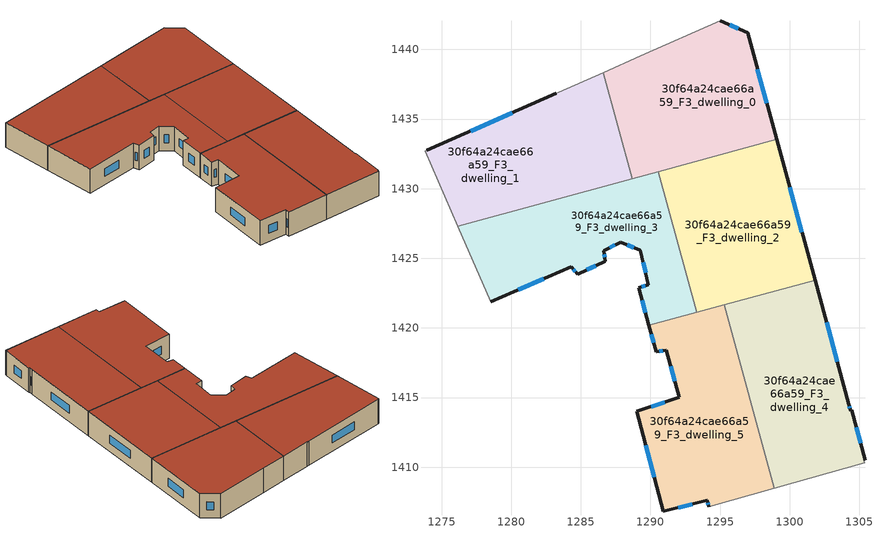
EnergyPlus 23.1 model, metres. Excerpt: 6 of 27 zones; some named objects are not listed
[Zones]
30f64a24cae66a59_F3_dwelling_0
 floor to 30f64a24cae66a59_F2_dwelling_3 (EU_floor_Construction): 1296.97,1441.19 1299.06,1433.55 1290.86,1431.31 1289.83,1439.75 1295.02,1442.07 z9
 floor to 30f64a24cae66a59_F2_dwelling_5 (EU_floor_Construction): 1289.83,1439.75 1290.86,1431.31 1288.69,1430.72 1286.61,1438.33 1289.32,1439.53 z9
 wall outside (EU_wall_Construction): 1299.06,1433.55 1296.97,1441.19 1295.02,1442.07 z9:12
 wall to 30f64a24cae66a59_F3_dwelling_1 (EU_wall_Construction): 1286.61,1438.33 1288.69,1430.72 z9:12
 wall adiabatic (EU_wall_Construction): 1295.02,1442.07 1289.32,1439.53 1286.61,1438.33 z9:12
 wall to 30f64a24cae66a59_F3_dwelling_2 (EU_wall_Construction): 1290.56,1431.23 1299.06,1433.55 z9:12
 wall to 30f64a24cae66a59_F3_dwelling_3 (EU_wall_Construction): 1288.69,1430.72 1290.56,1431.23 z9:12
 window (EU_Window_Construction): 1298.35,1436.15 1297.68,1438.59 / 1296.31,1441.49 1295.68,1441.77 z10.02:10.98
 roof outside (EU_roof_Construction): 1299.06,1433.55 1296.97,1441.19 1295.02,1442.07 1289.32,1439.53 1286.61,1438.33 1288.69,1430.72 z12
30f64a24cae66a59_F3_dwelling_1
 floor to 30f64a24cae66a59_F2_dwelling_6 (EU_floor_Construction): 1281.56,1436.1 1282.43,1429.01 1276.17,1427.3 1273.81,1432.68 1273.94,1432.74 z9
 floor to 30f64a24cae66a59_F2_dwelling_5 (EU_floor_Construction): 1286.61,1438.33 1288.69,1430.72 1282.43,1429.01 1281.56,1436.1 1283.25,1436.85 1283.4,1436.92 z9
 wall outside (EU_wall_Construction): 1283.25,1436.85 1273.94,1432.74 z9:12
 wall adiabatic (EU_wall_Construction): 1286.61,1438.33 1283.4,1436.92 1283.25,1436.85 / 1273.94,1432.74 1273.81,1432.68 1276.17,1427.3 z9:12
 wall to 30f64a24cae66a59_F3_dwelling_3 (EU_wall_Construction): 1276.17,1427.3 1288.69,1430.72 z9:12
 window (EU_Window_Construction): 1280.08,1435.45 1277.11,1434.14 z10.02:10.98
 roof outside (EU_roof_Construction): 1288.69,1430.72 1286.61,1438.33 1283.4,1436.92 1283.25,1436.85 1273.94,1432.74 1273.81,1432.68 1276.17,1427.3 z12
30f64a24cae66a59_F3_dwelling_2
 floor to 30f64a24cae66a59_F2_dwelling_1 (EU_floor_Construction): 1299.53,1431.81 1301.81,1423.43 1296.78,1422.06 1296.48,1424.54 1292.51,1424.06 1291.12,1429.16 1290.93,1430.76 z9
 floor to 30f64a24cae66a59_F2_dwelling_3 (EU_floor_Construction): 1299.06,1433.55 1299.53,1431.81 1290.93,1430.76 1290.86,1431.31 z9
 floor to 30f64a24cae66a59_F2_dwelling_4 (EU_floor_Construction): 1296.48,1424.54 1296.78,1422.06 1293.32,1421.11 1292.51,1424.06 z9
 floor to 30f64a24cae66a59_F2_dwelling_5 (EU_floor_Construction): 1290.86,1431.31 1291.08,1429.51 1291.03,1429.5 1290.56,1431.23 z9
 wall outside (EU_wall_Construction): 1301.81,1423.43 1299.06,1433.55 z9:12
 wall to 30f64a24cae66a59_F3_dwelling_3 (EU_wall_Construction): 1290.56,1431.23 1293.32,1421.11 z9:12
 wall to 30f64a24cae66a59_F3_dwelling_4 (EU_wall_Construction): 1295.29,1421.65 1301.81,1423.43 z9:12
 wall to 30f64a24cae66a59_F3_dwelling_5 (EU_wall_Construction): 1293.32,1421.11 1295.29,1421.65 z9:12
 window (EU_Window_Construction): 1300.88,1426.87 1299.99,1430.11 z10.02:10.98
 roof outside (EU_roof_Construction): 1301.81,1423.43 1299.06,1433.55 1290.56,1431.23 1293.32,1421.11 z12
30f64a24cae66a59_F3_dwelling_3
 floor to 30f64a24cae66a59_F2_dwelling_4 (EU_floor_Construction): 1291.12,1429.16 1291.76,1423.97 1292.51,1424.06 1293.32,1421.11 1289.88,1420.18 1289.15,1422.9 1289.85,1423.11 1289.27,1425.57 1287.86,1426.17 1286.65,1425.55 1286.75,1424.8 1284.76,1423.84 1284.31,1424.38 1283.06,1423.84 1282.49,1428.46 1291.03,1429.5 z9
 floor to 30f64a24cae66a59_F2_dwelling_1 (EU_floor_Construction): 1291.12,1429.16 1292.51,1424.06 1291.76,1423.97 z9
 floor to 30f64a24cae66a59_F2_dwelling_6 (EU_floor_Construction): 1282.43,1429.01 1283.06,1423.84 1278.55,1421.87 1276.17,1427.3 z9
 floor to 30f64a24cae66a59_F2_dwelling_5 (EU_floor_Construction): 1290.56,1431.23 1291.03,1429.5 1282.49,1428.46 1282.43,1429.01 z9
 wall outside (EU_wall_Construction): 1278.55,1421.87 1284.31,1424.38 1284.76,1423.84 1286.75,1424.8 1286.65,1425.55 1287.86,1426.17 1289.27,1425.57 1289.85,1423.11 1289.15,1422.9 1289.88,1420.18 z9:12
 wall adiabatic (EU_wall_Construction): 1276.17,1427.3 1278.55,1421.87 z9:12
 wall to 30f64a24cae66a59_F3_dwelling_5 (EU_wall_Construction): 1289.88,1420.18 1293.32,1421.11 z9:12
 window (EU_Window_Construction): 1287.06,1425.76 1287.45,1425.96 / 1286.72,1425.06 1286.69,1425.3 / 1285.44,1424.17 1286.08,1424.48 / 1284.46,1424.2 1284.61,1424.03 / 1280.51,1422.73 1282.35,1423.53 / 1289.4,1421.97 1289.63,1421.1 / 1289.61,1423.04 1289.39,1422.97 / 1289.47,1424.73 1289.65,1423.95 / 1288.34,1425.96 1288.79,1425.77 z10.02:10.98
 roof outside (EU_roof_Construction): 1293.32,1421.11 1290.56,1431.23 1276.17,1427.3 1278.55,1421.87 1284.31,1424.38 1284.76,1423.84 1286.75,1424.8 1286.65,1425.55 1287.86,1426.17 1289.27,1425.57 1289.85,1423.11 1289.15,1422.9 1289.88,1420.18 z12
30f64a24cae66a59_F3_dwelling_4
 floor to 30f64a24cae66a59_F2_dwelling_0 (EU_floor_Construction): 1302.2,1422.03 1304.24,1414.53 1304.36,1414.07 1304.46,1414.08 1305.41,1410.51 1305.31,1410.47 1305.4,1410.33 1298.88,1408.49 1298.08,1411.42 1296.87,1421.37 z9
 floor to 30f64a24cae66a59_F2_dwelling_1 (EU_floor_Construction): 1301.81,1423.43 1302.2,1422.03 1296.87,1421.37 1296.78,1422.06 z9
 floor to 30f64a24cae66a59_F2_dwelling_2 (EU_floor_Construction): 1297.17,1418.92 1298.08,1411.42 1296.07,1418.78 z9
 floor to 30f64a24cae66a59_F2_dwelling_4 (EU_floor_Construction): 1296.78,1422.06 1297.17,1418.92 1296.07,1418.78 1295.29,1421.65 z9
 wall outside (EU_wall_Construction): 1305.41,1410.51 1304.46,1414.08 1304.36,1414.07 1304.24,1414.53 1301.81,1423.43 z9:12
 wall adiabatic (EU_wall_Construction): 1298.89,1408.49 1305.4,1410.33 1305.31,1410.47 1305.41,1410.51 z9:12
 wall to 30f64a24cae66a59_F3_dwelling_5 (EU_wall_Construction): 1295.29,1421.65 1298.89,1408.49 z9:12
 window (EU_Window_Construction): 1305.08,1411.72 1304.78,1412.86 / 1303.42,1417.56 1302.64,1420.4 / 1304.32,1414.22 1304.29,1414.37 z10.02:10.98
 roof outside (EU_roof_Construction): 1305.4,1410.33 1305.31,1410.47 1305.41,1410.51 1304.46,1414.08 1304.36,1414.07 1304.24,1414.53 1301.81,1423.43 1295.29,1421.65 1298.89,1408.49 z12
30f64a24cae66a59_F3_dwelling_5
 floor to 30f64a24cae66a59_F2_dwelling_2 (EU_floor_Construction): 1296.07,1418.78 1298.08,1411.42 1298.46,1408.36 1294.2,1407.16 1294.07,1407.62 1291.06,1406.86 1290.93,1406.83 1289.02,1414 1292.05,1415.01 1291.19,1418.19 z9
 floor to 30f64a24cae66a59_F2_dwelling_0 (EU_floor_Construction): 1298.08,1411.42 1298.88,1408.49 1298.46,1408.36 z9
 floor to 30f64a24cae66a59_F2_dwelling_4 (EU_floor_Construction): 1295.29,1421.65 1296.07,1418.78 1291.19,1418.19 1291.12,1418.41 1290.4,1418.28 1289.88,1420.18 z9
 wall outside (EU_wall_Construction): 1289.88,1420.18 1290.4,1418.28 1291.12,1418.41 1292.05,1415.01 1289.02,1414 1290.93,1406.83 1294.07,1407.62 1294.2,1407.16 z9:12
 wall adiabatic (EU_wall_Construction): 1294.2,1407.16 1298.89,1408.49 z9:12
 window (EU_Window_Construction): 1294.11,1407.46 1294.16,1407.31 / 1292,1407.09 1293,1407.35 / 1289.67,1411.56 1290.28,1409.27 / 1291.02,1414.67 1290.05,1414.35 / 1291.44,1417.26 1291.74,1416.17 / 1290.64,1418.32 1290.88,1418.37 / 1290.06,1419.53 1290.22,1418.93 z10.02:10.98
 roof outside (EU_roof_Construction): 1298.89,1408.49 1295.29,1421.65 1289.88,1420.18 1290.4,1418.28 1291.12,1418.41 1292.05,1415.01 1289.02,1414 1290.93,1406.83 1294.07,1407.62 1294.2,1407.16 z12
[Building]
EU S2 Campaign: North Axis=0; Terrain=City; Solar Distribution=FullExterior
[Site:Location]
Vienna: Latitude=48; Longitude=16.5; Time Zone=1; Elevation=183
[SizingPeriod:WeatherFileDays]
AnnualSizingPeriod: Begin Month=1; Begin Day of Month=1; End Month=12; End Day of Month=31; Day of Week for Start Day=Monday; Use Weather File Daylight Saving Period=No; Use Weather File Rain and Snow Indicators=No
[MATERIAL]
EU_InternalMass_Material: Roughness=MediumRough; Thickness=0.1; Conductivity=1; Density=1800; Specific Heat=900; Thermal Absorptance=0.9; Solar Absorptance=0.7; Visible Absorptance=0.7
[MATERIAL:NOMASS] Roughness=MediumRough; Thermal Absorptance=0.9; Solar Absorptance=0.7; Visible Absorptance=0.7
Name | Thermal Resistance
EU_wall_NoMass | 0.942466
EU_roof_NoMass | 0.551687
EU_floor_NoMass | 0.66527
[WINDOWMATERIAL:SIMPLEGLAZINGSYSTEM]
EU_Window_SimpleGlazing: UFactor=2.03367; Solar Heat Gain Coefficient=0.65; Visible Transmittance=0.65
[CONSTRUCTION]
EU_wall_Construction: EU_wall_NoMass
EU_roof_Construction: EU_roof_NoMass
EU_floor_Construction: EU_floor_NoMass
EU_Window_Construction: EU_Window_SimpleGlazing
EU_InternalMass_Construction: EU_InternalMass_Material
[ZONE] Type=1; Multiplier=1; Ceiling Height=autocalculate; Floor Area=autocalculate; Part of Total Floor Area=Yes
Name | Volume
30f64a24cae66a59_F3_dwelling_0 | 277.004
30f64a24cae66a59_F3_dwelling_1 | 277.012
30f64a24cae66a59_F3_dwelling_2 | 277
30f64a24cae66a59_F3_dwelling_3 | 277.022
30f64a24cae66a59_F3_dwelling_4 | 277.04
30f64a24cae66a59_F3_dwelling_5 | 277.005
[INTERNALMASS] Construction=EU_InternalMass_Construction
Name | Zone or ZoneList | Surface Area
30f64a24cae66a59_F3_dwelling_0_EU_InternalMass | 30f64a24cae66a59_F3_dwelling_0 | 92.3346
30f64a24cae66a59_F3_dwelling_1_EU_InternalMass | 30f64a24cae66a59_F3_dwelling_1 | 92.3372
30f64a24cae66a59_F3_dwelling_2_EU_InternalMass | 30f64a24cae66a59_F3_dwelling_2 | 92.3334
30f64a24cae66a59_F3_dwelling_3_EU_InternalMass | 30f64a24cae66a59_F3_dwelling_3 | 92.3412
30f64a24cae66a59_F3_dwelling_4_EU_InternalMass | 30f64a24cae66a59_F3_dwelling_4 | 92.3465
30f64a24cae66a59_F3_dwelling_5_EU_InternalMass | 30f64a24cae66a59_F3_dwelling_5 | 92.3345
[OTHEREQUIPMENT] Fuel Type=Electricity; Design Level Calculation Method=Watts/Area; Power per Zone Floor Area=1; Fraction Latent=0; Fraction Radiant=0; Fraction Lost=0; Carbon Dioxide Generation Rate=0; EndUse Subcategory=EU_Step8_InternalGains
Name | Zone or ZoneList or Space or SpaceList | Schedule
EU_Step8_InternalGain_30f64a24cae66a59_F3_dwelling_0_f000 | 30f64a24cae66a59_F3_dwelling_0 | EU_Step8_GainSchedule_30f64a24cae66a59_F3_dwelling_0_f000
EU_Step8_InternalGain_30f64a24cae66a59_F3_dwelling_1_f000 | 30f64a24cae66a59_F3_dwelling_1 | EU_Step8_GainSchedule_30f64a24cae66a59_F3_dwelling_1_f000
EU_Step8_InternalGain_30f64a24cae66a59_F3_dwelling_2_f000 | 30f64a24cae66a59_F3_dwelling_2 | EU_Step8_GainSchedule_30f64a24cae66a59_F3_dwelling_2_f000
EU_Step8_InternalGain_30f64a24cae66a59_F3_dwelling_3_f000 | 30f64a24cae66a59_F3_dwelling_3 | EU_Step8_GainSchedule_30f64a24cae66a59_F3_dwelling_3_f000
EU_Step8_InternalGain_30f64a24cae66a59_F3_dwelling_4_f000 | 30f64a24cae66a59_F3_dwelling_4 | EU_Step8_GainSchedule_30f64a24cae66a59_F3_dwelling_4_f000
EU_Step8_InternalGain_30f64a24cae66a59_F3_dwelling_5_f000 | 30f64a24cae66a59_F3_dwelling_5 | EU_Step8_GainSchedule_30f64a24cae66a59_F3_dwelling_5_f000
[ZONEVENTILATION:DESIGNFLOWRATE] Schedule=EU_AlwaysOn; Design Flow Rate Calculation Method=AirChanges/Hour; Air Changes per Hour=0.530523; Ventilation Type=Natural; Fan Pressure Rise=0; Fan Total Efficiency=1; Constant Term Coefficient=1; Temperature Term Coefficient=0; Velocity Term Coefficient=0; Velocity Squared Term Coefficient=0; Minimum Indoor Temperature=-100; Maximum Indoor Temperature=100; Delta Temperature=-100; Minimum Outdoor Temperature=-100; Maximum Outdoor Temperature=100; Maximum Wind Speed=40
Name | Zone or ZoneList or Space or SpaceList
EU_ConstantAir_30f64a24cae66a59_F3_dwelling_0 | 30f64a24cae66a59_F3_dwelling_0
EU_ConstantAir_30f64a24cae66a59_F3_dwelling_1 | 30f64a24cae66a59_F3_dwelling_1
EU_ConstantAir_30f64a24cae66a59_F3_dwelling_2 | 30f64a24cae66a59_F3_dwelling_2
EU_ConstantAir_30f64a24cae66a59_F3_dwelling_3 | 30f64a24cae66a59_F3_dwelling_3
EU_ConstantAir_30f64a24cae66a59_F3_dwelling_4 | 30f64a24cae66a59_F3_dwelling_4
EU_ConstantAir_30f64a24cae66a59_F3_dwelling_5 | 30f64a24cae66a59_F3_dwelling_5
[HVACTEMPLATE:ZONE:IDEALLOADSAIRSYSTEM] System Availability Schedule=EU_AlwaysOn; Maximum Heating Supply Air Temperature=50; Minimum Cooling Supply Air Temperature=13; Maximum Heating Supply Air Humidity Ratio=0.0156; Minimum Cooling Supply Air Humidity Ratio=0.0077; Heating Limit=NoLimit; Cooling Limit=NoLimit; Heating Availability Schedule=EU_AlwaysOn; Cooling Availability Schedule=EU_CoolingOff; Dehumidification Control Type=ConstantSensibleHeatRatio; Cooling Sensible Heat Ratio=0.7; Dehumidification Setpoint=60; Humidification Control Type=None; Humidification Setpoint=30; Outdoor Air Method=None; Outdoor Air Flow Rate per Person=0.00944; Outdoor Air Flow Rate per Zone Floor Area=0; Outdoor Air Flow Rate per Zone=0; Demand Controlled Ventilation Type=None; Outdoor Air Economizer Type=NoEconomizer; Heat Recovery Type=None; Sensible Heat Recovery Effectiveness=0.7; Latent Heat Recovery Effectiveness=0.65
Name | Template Thermostat
30f64a24cae66a59_F3_dwelling_0 | EU_HeatOnly_30f64a24cae66a59_F3_dwelling_0
30f64a24cae66a59_F3_dwelling_1 | EU_HeatOnly_30f64a24cae66a59_F3_dwelling_1
30f64a24cae66a59_F3_dwelling_2 | EU_HeatOnly_30f64a24cae66a59_F3_dwelling_2
30f64a24cae66a59_F3_dwelling_3 | EU_HeatOnly_30f64a24cae66a59_F3_dwelling_3
30f64a24cae66a59_F3_dwelling_4 | EU_HeatOnly_30f64a24cae66a59_F3_dwelling_4
30f64a24cae66a59_F3_dwelling_5 | EU_HeatOnly_30f64a24cae66a59_F3_dwelling_5
[SIZING:ZONE] Zone Cooling Design Supply Air Temperature Input Method=SupplyAirTemperature; Zone Cooling Design Supply Air Temperature=13; Zone Heating Design Supply Air Temperature Input Method=SupplyAirTemperature; Zone Heating Design Supply Air Temperature=50; Zone Cooling Design Supply Air Humidity Ratio=0.008; Zone Heating Design Supply Air Humidity Ratio=0.008; Cooling Design Air Flow Method=DesignDay; Cooling Design Air Flow Rate=0; Cooling Minimum Air Flow per Zone Floor Area=0.000762; Cooling Minimum Air Flow=0; Cooling Minimum Air Flow Fraction=0.2; Heating Design Air Flow Method=DesignDay; Heating Design Air Flow Rate=0; Heating Maximum Air Flow per Zone Floor Area=0.002032; Heating Maximum Air Flow=0.141576; Heating Maximum Air Flow Fraction=0.3; Account for Dedicated Outdoor Air System=No; Dedicated Outdoor Air System Control Strategy=NeutralSupplyAir; Dedicated Outdoor Air Low Setpoint Temperature for Design=autosize; Dedicated Outdoor Air High Setpoint Temperature for Design=autosize; Zone Load Sizing Method=Sensible Load Only No Latent Load; Zone Latent Cooling Design Supply Air Humidity Ratio Input Method=HumidityRatioDifference; Zone Cooling Design Supply Air Humidity Ratio Difference=0.005; Zone Latent Heating Design Supply Air Humidity Ratio Input Method=HumidityRatioDifference; Zone Humidification Design Supply Air Humidity Ratio Difference=0.005
30f64a24cae66a59_F3_dwelling_0; 30f64a24cae66a59_F3_dwelling_1; 30f64a24cae66a59_F3_dwelling_2; 30f64a24cae66a59_F3_dwelling_3; 30f64a24cae66a59_F3_dwelling_4; 30f64a24cae66a59_F3_dwelling_5
[SCHEDULE:CONSTANT]
Name | Hourly Value
EU_AlwaysOn | 1
EU_CoolingOff | 0
[SCHEDULE:FILE] Column Number=1; Rows to Skip at Top=0; Number of Hours of Data=8760; Column Separator=Comma; Interpolate to Timestep=No; Minutes per Item=60; Adjust Schedule for Daylight Savings=Yes
Name | File
EU_Step8_GainSchedule_30f64a24cae66a59_F3_dwelling_0_f000 | ../../schedules/30f64a24cae66a59/30f64a24cae66a59_F3_dwelling_0_f000_gain.csv
EU_Step8_GainSchedule_30f64a24cae66a59_F3_dwelling_1_f000 | ../../schedules/30f64a24cae66a59/30f64a24cae66a59_F3_dwelling_1_f000_gain.csv
EU_Step8_GainSchedule_30f64a24cae66a59_F3_dwelling_2_f000 | ../../schedules/30f64a24cae66a59/30f64a24cae66a59_F3_dwelling_2_f000_gain.csv
EU_Step8_GainSchedule_30f64a24cae66a59_F3_dwelling_3_f000 | ../../schedules/30f64a24cae66a59/30f64a24cae66a59_F3_dwelling_3_f000_gain.csv
EU_Step8_GainSchedule_30f64a24cae66a59_F3_dwelling_4_f000 | ../../schedules/30f64a24cae66a59/30f64a24cae66a59_F3_dwelling_4_f000_gain.csv
EU_Step8_GainSchedule_30f64a24cae66a59_F3_dwelling_5_f000 | ../../schedules/30f64a24cae66a59/30f64a24cae66a59_F3_dwelling_5_f000_gain.csv
